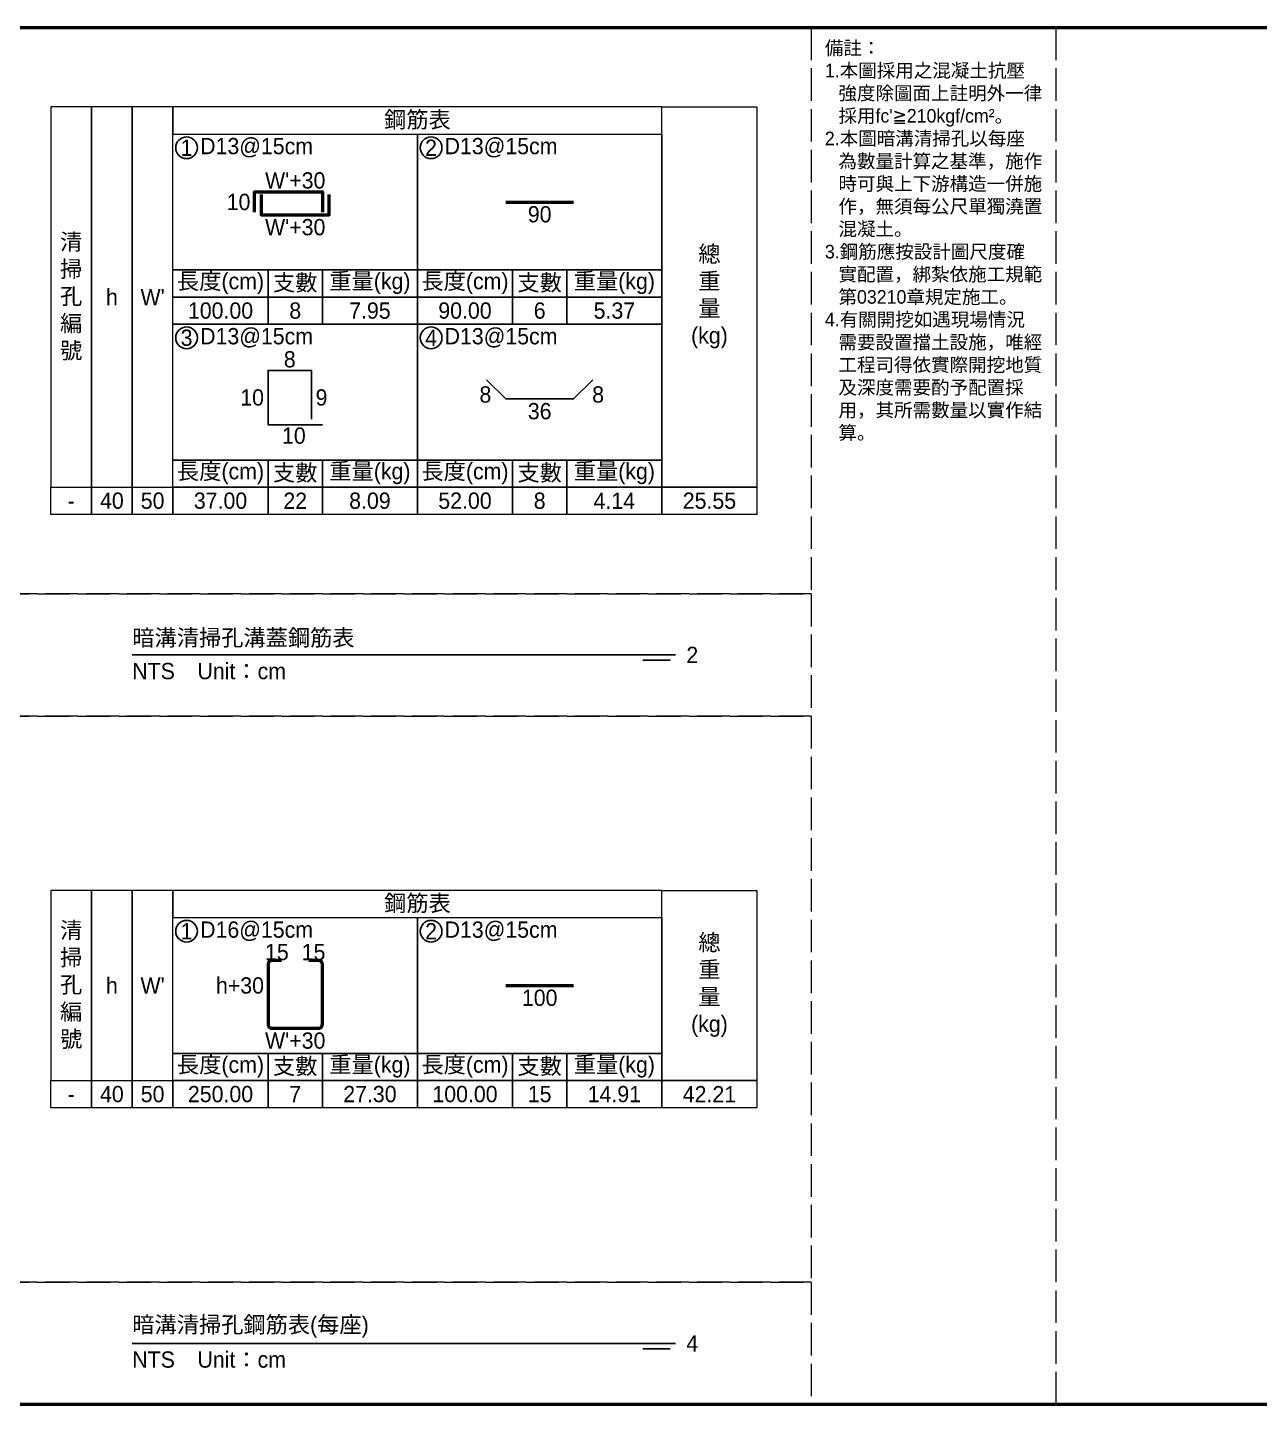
# Model space of a CAD drawing. Extents: x -7340 to 3675, y -3342 to 777.
# Drawn here: x -3019 to -2565, y -1264 to -757 of the extents above; entities that cross this region are included whole.
import ezdxf

# ---------------------------------------------------------------- set-up
doc = ezdxf.new("R2010")
doc.units = 0
doc.header["$MEASUREMENT"] = 0
doc.linetypes.add('ACAD_ISO02W100', pattern=[15, 12, -3])
for name, color, linetype, lineweight in [('一、1.基本-圖框', 7, 'Continuous', 20), ('一、3.基本-變更', 1, 'Continuous', 50), ('二、5.繪圖-鋼筋', 60, 'Continuous', 50)]:
    doc.layers.add(name, color=color, linetype=linetype, lineweight=lineweight)
doc.layers.add('一、4.基本-隱藏', color=9, linetype='ACAD_ISO02W100', lineweight=20, plot=False)
doc.layers.add('三、1.文字-說明文字', color=2, linetype='Continuous')
doc.layers.add('三、3.文字-註解文字', color=2, linetype='Continuous')
doc.styles.add('次圖名(詳圖)', font='MS PGothic.ttf', dxfattribs={"height": 6})
doc.styles.add('註解文字(詳圖)', font='MS PGothic.ttf', dxfattribs={"height": 5})

msp = doc.modelspace()

# ---------------------------------------------------------------- linework, layer by layer
at = {"layer": '一、1.基本-圖框'}
for points in [[(-3010, -926.25), (-2995, -926.25), (-2995, -786.25), (-3010, -786.25)], [(-2995, -926.25), (-2980, -926.25), (-2980, -786.25), (-2995, -786.25)], [(-2980, -926.25), (-2965, -926.25), (-2965, -786.25), (-2980, -786.25)], [(-2965, -796.25), (-2785, -796.25), (-2785, -786.25), (-2965, -786.25)], [(-2750, -926.25), (-2785, -926.25), (-2785, -786.25), (-2750, -786.25)], [(-2965, -796.25), (-2875, -796.25), (-2875, -846.25), (-2965, -846.25)], [(-2875, -796.25), (-2785, -796.25), (-2785, -846.25), (-2875, -846.25)], [(-2965, -846.25), (-2930, -846.25), (-2930, -856.25), (-2965, -856.25)], [(-2930, -846.25), (-2910, -846.25), (-2910, -856.25), (-2930, -856.25)], [(-2910, -846.25), (-2875, -846.25), (-2875, -856.25), (-2910, -856.25)], [(-2875, -846.25), (-2840, -846.25), (-2840, -856.25), (-2875, -856.25)], [(-2840, -846.25), (-2820, -846.25), (-2820, -856.25), (-2840, -856.25)], [(-2820, -846.25), (-2785, -846.25), (-2785, -856.25), (-2820, -856.25)], [(-2965, -856.25), (-2930, -856.25), (-2930, -866.25), (-2965, -866.25)], [(-2930, -856.25), (-2910, -856.25), (-2910, -866.25), (-2930, -866.25)], [(-2910, -856.25), (-2875, -856.25), (-2875, -866.25), (-2910, -866.25)], [(-2875, -856.25), (-2840, -856.25), (-2840, -866.25), (-2875, -866.25)], [(-2840, -856.25), (-2820, -856.25), (-2820, -866.25), (-2840, -866.25)], [(-2820, -856.25), (-2785, -856.25), (-2785, -866.25), (-2820, -866.25)], [(-2965, -866.25), (-2875, -866.25), (-2875, -916.25), (-2965, -916.25)], [(-2875, -866.25), (-2785, -866.25), (-2785, -916.25), (-2875, -916.25)], [(-2965, -916.25), (-2930, -916.25), (-2930, -926.25), (-2965, -926.25)], [(-2930, -916.25), (-2910, -916.25), (-2910, -926.25), (-2930, -926.25)], [(-2910, -916.25), (-2875, -916.25), (-2875, -926.25), (-2910, -926.25)], [(-2875, -916.25), (-2840, -916.25), (-2840, -926.25), (-2875, -926.25)], [(-2840, -916.25), (-2820, -916.25), (-2820, -926.25), (-2840, -926.25)], [(-2820, -916.25), (-2785, -916.25), (-2785, -926.25), (-2820, -926.25)], [(-3010, -926.25), (-2995, -926.25), (-2995, -936.25), (-3010, -936.25)], [(-2995, -926.25), (-2980, -926.25), (-2980, -936.25), (-2995, -936.25)], [(-2980, -926.25), (-2965, -926.25), (-2965, -936.25), (-2980, -936.25)], [(-2965, -926.25), (-2930, -926.25), (-2930, -936.25), (-2965, -936.25)], [(-2930, -926.25), (-2910, -926.25), (-2910, -936.25), (-2930, -936.25)], [(-2910, -926.25), (-2875, -926.25), (-2875, -936.25), (-2910, -936.25)], [(-2875, -926.25), (-2840, -926.25), (-2840, -936.25), (-2875, -936.25)], [(-2840, -926.25), (-2820, -926.25), (-2820, -936.25), (-2840, -936.25)], [(-2820, -926.25), (-2785, -926.25), (-2785, -936.25), (-2820, -936.25)], [(-2785, -926.25), (-2750, -926.25), (-2750, -936.25), (-2785, -936.25)], [(-3010, -1144.75), (-2995, -1144.75), (-2995, -1074.75), (-3010, -1074.75)], [(-2995, -1144.75), (-2980, -1144.75), (-2980, -1074.75), (-2995, -1074.75)], [(-2980, -1144.75), (-2965, -1144.75), (-2965, -1074.75), (-2980, -1074.75)], [(-2965, -1084.75), (-2785, -1084.75), (-2785, -1074.75), (-2965, -1074.75)], [(-2750, -1144.75), (-2785, -1144.75), (-2785, -1074.75), (-2750, -1074.75)], [(-2965, -1084.75), (-2875, -1084.75), (-2875, -1134.75), (-2965, -1134.75)], [(-2875, -1084.75), (-2785, -1084.75), (-2785, -1134.75), (-2875, -1134.75)], [(-2965, -1134.75), (-2930, -1134.75), (-2930, -1144.75), (-2965, -1144.75)], [(-2930, -1134.75), (-2910, -1134.75), (-2910, -1144.75), (-2930, -1144.75)], [(-2910, -1134.75), (-2875, -1134.75), (-2875, -1144.75), (-2910, -1144.75)], [(-2875, -1134.75), (-2840, -1134.75), (-2840, -1144.75), (-2875, -1144.75)], [(-2840, -1134.75), (-2820, -1134.75), (-2820, -1144.75), (-2840, -1144.75)], [(-2820, -1134.75), (-2785, -1134.75), (-2785, -1144.75), (-2820, -1144.75)], [(-3010, -1144.75), (-2995, -1144.75), (-2995, -1154.75), (-3010, -1154.75)], [(-2995, -1144.75), (-2980, -1144.75), (-2980, -1154.75), (-2995, -1154.75)], [(-2980, -1144.75), (-2965, -1144.75), (-2965, -1154.75), (-2980, -1154.75)], [(-2965, -1144.75), (-2930, -1144.75), (-2930, -1154.75), (-2965, -1154.75)], [(-2930, -1144.75), (-2910, -1144.75), (-2910, -1154.75), (-2930, -1154.75)], [(-2910, -1144.75), (-2875, -1144.75), (-2875, -1154.75), (-2910, -1154.75)], [(-2875, -1144.75), (-2840, -1144.75), (-2840, -1154.75), (-2875, -1154.75)], [(-2840, -1144.75), (-2820, -1144.75), (-2820, -1154.75), (-2840, -1154.75)], [(-2820, -1144.75), (-2785, -1144.75), (-2785, -1154.75), (-2820, -1154.75)], [(-2785, -1144.75), (-2750, -1144.75), (-2750, -1154.75), (-2785, -1154.75)]]:
    msp.add_lwpolyline(points, close=True, dxfattribs=at)
at = {"layer": '一、3.基本-變更'}
msp.add_lwpolyline([(-3420, -757), (0, -757), (0, -1264), (-3420, -1264)], close=True, dxfattribs=at)
at = {"layer": '一、4.基本-隱藏'}
for points in [[(-3420, -757), (-2640, -757), (-2640, -1264), (-3420, -1264)], [(-3030, -757), (-2730, -757), (-2730, -965.5), (-3030, -965.5)], [(-3030, -965.5), (-2730, -965.5), (-2730, -1010.5), (-3030, -1010.5)], [(-3030, -1010.5), (-2730, -1010.5), (-2730, -1219), (-3030, -1219)], [(-3030, -1219), (-2730, -1219), (-2730, -1264), (-3030, -1264)]]:
    msp.add_lwpolyline(points, close=True, dxfattribs=at)
msp.add_lwpolyline([(-3420, -1264), (-2640, -1264)], dxfattribs=at)
at = {"layer": '三、3.文字-註解文字'}
for points in [[(-2914, -901.25), (-2914, -883.25), (-2930, -883.25), (-2930, -903.25), (-2910, -903.25)], [(-2849.571, -886.679), (-2842.5, -893.75), (-2817.5, -893.75), (-2810.429, -886.679)], [(-2980, -988), (-2780, -988)], [(-2782, -990), (-2792, -990)], [(-2980, -1241.5), (-2780, -1241.5)], [(-2782, -1243.5), (-2792, -1243.5)]]:
    msp.add_lwpolyline(points, dxfattribs=at)
for centre in [(-2960, -801.25), (-2870, -801.25), (-2960, -871.25), (-2870, -871.25), (-2960, -1089.75), (-2870, -1089.75)]:
    msp.add_circle(centre, 4, dxfattribs=at)
at = {"layer": '二、5.繪圖-鋼筋'}
for points in [[(-2935, -825), (-2935, -817.5), (-2910, -817.5), (-2910, -825)], [(-2932.5, -818.5), (-2932.5, -826), (-2907.5, -826), (-2907.5, -818.5)], [(-2842.5, -821.25), (-2817.5, -821.25)], [(-2842.5, -1109.75), (-2817.5, -1109.75)]]:
    msp.add_lwpolyline(points, dxfattribs=at)
msp.add_lwpolyline([(-2925, -1100.5), (-2928.5, -1100.5, 0.4142136), (-2930, -1102), (-2930, -1124, 0.4142136), (-2928.5, -1125.5), (-2911.5, -1125.5, 0.4142136), (-2910, -1124), (-2910, -1102, 0.4142136), (-2911.5, -1100.5), (-2915, -1100.5)], format="xyb", dxfattribs=at)

# ---------------------------------------------------------------- texts
at = {"layer": '一、1.基本-圖框', "char_height": 6, "attachment_point": 5, "style": '註解文字(詳圖)'}
for s, width, insert in [('{\\fMS PGothic|b0|i0|c128|p34;鋼筋表}', 94.24964, (-2875, -791.25)), ('清掃孔{\\fMS PGothic|b0|i0|c128|p34;編號}', 12.98354, (-3002.5, -856.25)), ('{\\fMS PGothic|b0|i0|c128|p34;總重量(kg)}', 6, (-2767.5, -856.25)), ('{\\fMS PGothic|b0|i0|c128|p34;長度(cm)}', 35.02324, (-2947.5, -851.25)), ('{\\fMS PGothic|b0|i0|c128|p34;重量(kg)}', 30.27214, (-2892.5, -851.25)), ('{\\fMS PGothic|b0|i0|c128|p34;長度(cm)}', 35.02324, (-2857.5, -851.25)), ('{\\fMS PGothic|b0|i0|c128|p34;重量(kg)}', 30.27214, (-2802.5, -851.25)), ('{\\fMS PGothic|b0|i0|c128|p34;支數}', 19.27354, (-2920, -851.25)), ('{\\fMS PGothic|b0|i0|c128|p34;支數}', 19.27354, (-2830, -851.25)), ('{\\fMS PGothic|b0|i0|c128|p34;h}', 12.98354, (-2987.5, -856.25)), ("W'", 22.32258, (-2972.5, -856.25)), ('{\\fMS PGothic|b0|i0|c128|p34;長度(cm)}', 35.02324, (-2947.5, -921.25)), ('{\\fMS PGothic|b0|i0|c128|p34;支數}', 19.27354, (-2920, -921.25)), ('{\\fMS PGothic|b0|i0|c128|p34;重量(kg)}', 30.27214, (-2892.5, -921.25)), ('{\\fMS PGothic|b0|i0|c128|p34;長度(cm)}', 35.02324, (-2857.5, -921.25)), ('{\\fMS PGothic|b0|i0|c128|p34;支數}', 19.27354, (-2830, -921.25)), ('{\\fMS PGothic|b0|i0|c128|p34;重量(kg)}', 30.27214, (-2802.5, -921.25)), ('{\\fMS PGothic|b0|i0|c128|p34;鋼筋表}', 94.24964, (-2875, -1079.75)), ('清掃孔{\\fMS PGothic|b0|i0|c128|p34;編號}', 12.98354, (-3002.5, -1109.75)), ('{\\fMS PGothic|b0|i0|c128|p34;總重量(kg)}', 6, (-2767.5, -1109.75)), ('{\\fMS PGothic|b0|i0|c128|p34;h}', 12.98354, (-2987.5, -1109.75)), ("W'", 22.32258, (-2972.5, -1109.75)), ('{\\fMS PGothic|b0|i0|c128|p34;長度(cm)}', 35.02324, (-2947.5, -1139.75)), ('{\\fMS PGothic|b0|i0|c128|p34;支數}', 19.27354, (-2920, -1139.75)), ('{\\fMS PGothic|b0|i0|c128|p34;重量(kg)}', 30.27214, (-2892.5, -1139.75)), ('{\\fMS PGothic|b0|i0|c128|p34;長度(cm)}', 35.02324, (-2857.5, -1139.75)), ('{\\fMS PGothic|b0|i0|c128|p34;支數}', 19.27354, (-2830, -1139.75)), ('{\\fMS PGothic|b0|i0|c128|p34;重量(kg)}', 30.27214, (-2802.5, -1139.75))]:
    msp.add_mtext_dynamic_manual_height_columns(s, width=width, gutter_width=30, heights=[0], dxfattribs=dict(at, insert=insert))
at = {"layer": '三、1.文字-說明文字', "insert": (-2725, -762), "char_height": 5, "attachment_point": 1, "style": '註解文字(詳圖)'}
msp.add_mtext_dynamic_manual_height_columns("{\\fMS PGothic|b0|i0|c128|p34;備註：\\P\\pi-5,l5;1.本圖採用之混凝土抗壓強度除圖面上註明外一律採用fc'≧210kgf/cm²。\\P2.本圖暗溝清掃孔以每座為數量計算之基準，施作時可與上下游構造一併施作，無須每公尺單獨澆置混凝土。\\P3.鋼筋應按設計圖尺度確實配置，綁紮依施工規範第03210章規定施工。\\P4.有關開挖如遇現場情況需要設置擋土設施，唯經工程司得依實際開挖地質及深度需要酌予配置採用，其所需數量以實作結算。}", width=80, gutter_width=30, heights=[0], dxfattribs=at)
at = {"layer": '三、3.文字-註解文字', "char_height": 6}
for s, width, gutter_width, insert, attachment_point, style in [('1', 8.38231, 30, (-2960, -801.25), 5, '註解文字(詳圖)'), ('D13@15cm', 6.06582, 30, (-2955, -801.25), 4, '註解文字(詳圖)'), ('2', 8.38231, 30, (-2870, -801.25), 5, '註解文字(詳圖)'), ('{\\fMS PGothic|b0|i0|c128|p34;D1}3{\\fMS PGothic|b0|i0|c128|p34;@}1{\\fMS PGothic|b0|i0|c128|p34;5cm}', 6.06582, 30, (-2865, -801.25), 4, '註解文字(詳圖)'), ('100.00', 9.06048, 30, (-2947.5, -861.25), 5, '註解文字(詳圖)'), ('8', 9.06048, 30, (-2920, -861.25), 5, '註解文字(詳圖)'), ('7.95', 9.06048, 30, (-2892.5, -861.25), 5, '註解文字(詳圖)'), ('90.00', 9.06048, 30, (-2857.5, -861.25), 5, '註解文字(詳圖)'), ('6', 9.06048, 30, (-2830, -861.25), 5, '註解文字(詳圖)'), ('5.37', 9.06048, 30, (-2802.5, -861.25), 5, '註解文字(詳圖)'), ('3', 8.38231, 30, (-2960, -871.25), 5, '註解文字(詳圖)'), ('D13@15cm', 6.06582, 30, (-2955, -871.25), 4, '註解文字(詳圖)'), ('4', 8.38231, 30, (-2870, -871.25), 5, '註解文字(詳圖)'), ('D13@15cm', 6.06582, 30, (-2865, -871.25), 4, '註解文字(詳圖)'), ('-', 9.06048, 30, (-3002.5, -931.25), 5, '註解文字(詳圖)'), ('40', 9.06048, 30, (-2987.5, -931.25), 5, '註解文字(詳圖)'), ('50', 9.06048, 30, (-2972.5, -931.25), 5, '註解文字(詳圖)'), ('37.00', 9.06048, 30, (-2947.5, -931.25), 5, '註解文字(詳圖)'), ('22', 9.06048, 30, (-2920, -931.25), 5, '註解文字(詳圖)'), ('8.09', 9.06048, 30, (-2892.5, -931.25), 5, '註解文字(詳圖)'), ('52.00', 9.06048, 30, (-2857.5, -931.25), 5, '註解文字(詳圖)'), ('8', 9.06048, 30, (-2830, -931.25), 5, '註解文字(詳圖)'), ('4.14', 9.06048, 30, (-2802.5, -931.25), 5, '註解文字(詳圖)'), ('25.55', 9.06048, 30, (-2767.5, -931.25), 5, '註解文字(詳圖)'), ('{\\fMS PGothic|b0|i0|c128|p34;暗溝清掃孔}溝蓋{\\fMS PGothic|b0|i0|c128|p34;鋼筋表}', 134.12151, 15, (-2980, -982), 4, '次圖名(詳圖)'), ('2', 3, 15, (-2776, -988), 4, '次圖名(詳圖)'), ('NTS{\\fMS PGothic|b0|i0|c128|p34;^IUnit：cm}', 136.03259, 15, (-2980, -994), 4, '次圖名(詳圖)'), ('1', 8.38231, 30, (-2960, -1089.75), 5, '註解文字(詳圖)'), ('{\\fMS PGothic|b0|i0|c128|p34;D1}6{\\fMS PGothic|b0|i0|c128|p34;@15cm}', 6.06582, 30, (-2955, -1089.75), 4, '註解文字(詳圖)'), ('2', 8.38231, 30, (-2870, -1089.75), 5, '註解文字(詳圖)'), ('{\\fMS PGothic|b0|i0|c128|p34;D1}3{\\fMS PGothic|b0|i0|c128|p34;@}1{\\fMS PGothic|b0|i0|c128|p34;5cm}', 6.06582, 30, (-2865, -1089.75), 4, '註解文字(詳圖)'), ('-', 9.06048, 30, (-3002.5, -1149.75), 5, '註解文字(詳圖)'), ('40', 9.06048, 30, (-2987.5, -1149.75), 5, '註解文字(詳圖)'), ('50', 9.06048, 30, (-2972.5, -1149.75), 5, '註解文字(詳圖)'), ('250.00', 9.06048, 30, (-2947.5, -1149.75), 5, '註解文字(詳圖)'), ('7', 9.06048, 30, (-2920, -1149.75), 5, '註解文字(詳圖)'), ('27.30', 9.06048, 30, (-2892.5, -1149.75), 5, '註解文字(詳圖)'), ('{\\fMS PGothic|b0|i0|c128|p34;100}.00', 9.06048, 30, (-2857.5, -1149.75), 5, '註解文字(詳圖)'), ('15', 9.06048, 30, (-2830, -1149.75), 5, '註解文字(詳圖)'), ('14.91', 9.06048, 30, (-2802.5, -1149.75), 5, '註解文字(詳圖)'), ('42.21', 9.06048, 30, (-2767.5, -1149.75), 5, '註解文字(詳圖)'), ('{\\fMS PGothic|b0|i0|c128|p34;暗溝清掃孔鋼筋表}(每座)', 134.12151, 15, (-2980, -1235.5), 4, '次圖名(詳圖)'), ('4', 3, 15, (-2776, -1241.5), 4, '次圖名(詳圖)'), ('NTS{\\fMS PGothic|b0|i0|c128|p34;^IUnit：cm}', 136.03259, 15, (-2980, -1247.5), 4, '次圖名(詳圖)')]:
    msp.add_mtext_dynamic_manual_height_columns(s, width=width, gutter_width=gutter_width, heights=[0], dxfattribs=dict(at, insert=insert, attachment_point=attachment_point, style=style))
at = {"layer": '二、5.繪圖-鋼筋', "char_height": 6, "style": '註解文字(詳圖)'}
for s, width, insert, attachment_point in [("{\\fMS PGothic|b0|i0|c128|p34;W'}+3{\\fMS PGothic|b0|i0|c128|p34;0}", 3.56631, (-2920, -810.277), 2), ('{\\fMS PGothic|b0|i0|c128|p34;10}', 8.87231, (-2936.5, -821.25), 6), ('90', 3.56631, (-2830, -822.75), 2), ("{\\fMS PGothic|b0|i0|c128|p34;W'}+3{\\fMS PGothic|b0|i0|c128|p34;0}", 3.56631, (-2920, -827.5), 2), ('{\\fMS PGothic|b0|i0|c128|p34;8}', 3.56631, (-2922, -882.25), 8), ('{\\fMS PGothic|b0|i0|c128|p34;10}', 8.87231, (-2931.5, -893.25), 6), ('9', 8.87231, (-2912.5, -893.25), 4), ('8', 3.56631, (-2849.978, -889.106), 2), ('8', 3.56631, (-2808.482, -889.106), 2), ('36', 3.56631, (-2830, -895.25), 2), ('10', 3.56631, (-2920.5, -904.25), 2), ('15', 8.87231, (-2926.75, -1100.5), 8), ('15', 8.87231, (-2913.25, -1100.5), 8), ('{\\fMS PGothic|b0|i0|c128|p34;h+}3{\\fMS PGothic|b0|i0|c128|p34;0}', 8.87231, (-2931.5, -1109.75), 6), ('100', 3.56631, (-2830, -1111.25), 2), ("{\\fMS PGothic|b0|i0|c128|p34;W'+}3{\\fMS PGothic|b0|i0|c128|p34;0}", 3.56631, (-2920, -1127), 2)]:
    msp.add_mtext_dynamic_manual_height_columns(s, width=width, gutter_width=30, heights=[0], dxfattribs=dict(at, insert=insert, attachment_point=attachment_point))

doc.saveas('drawing.dxf')
